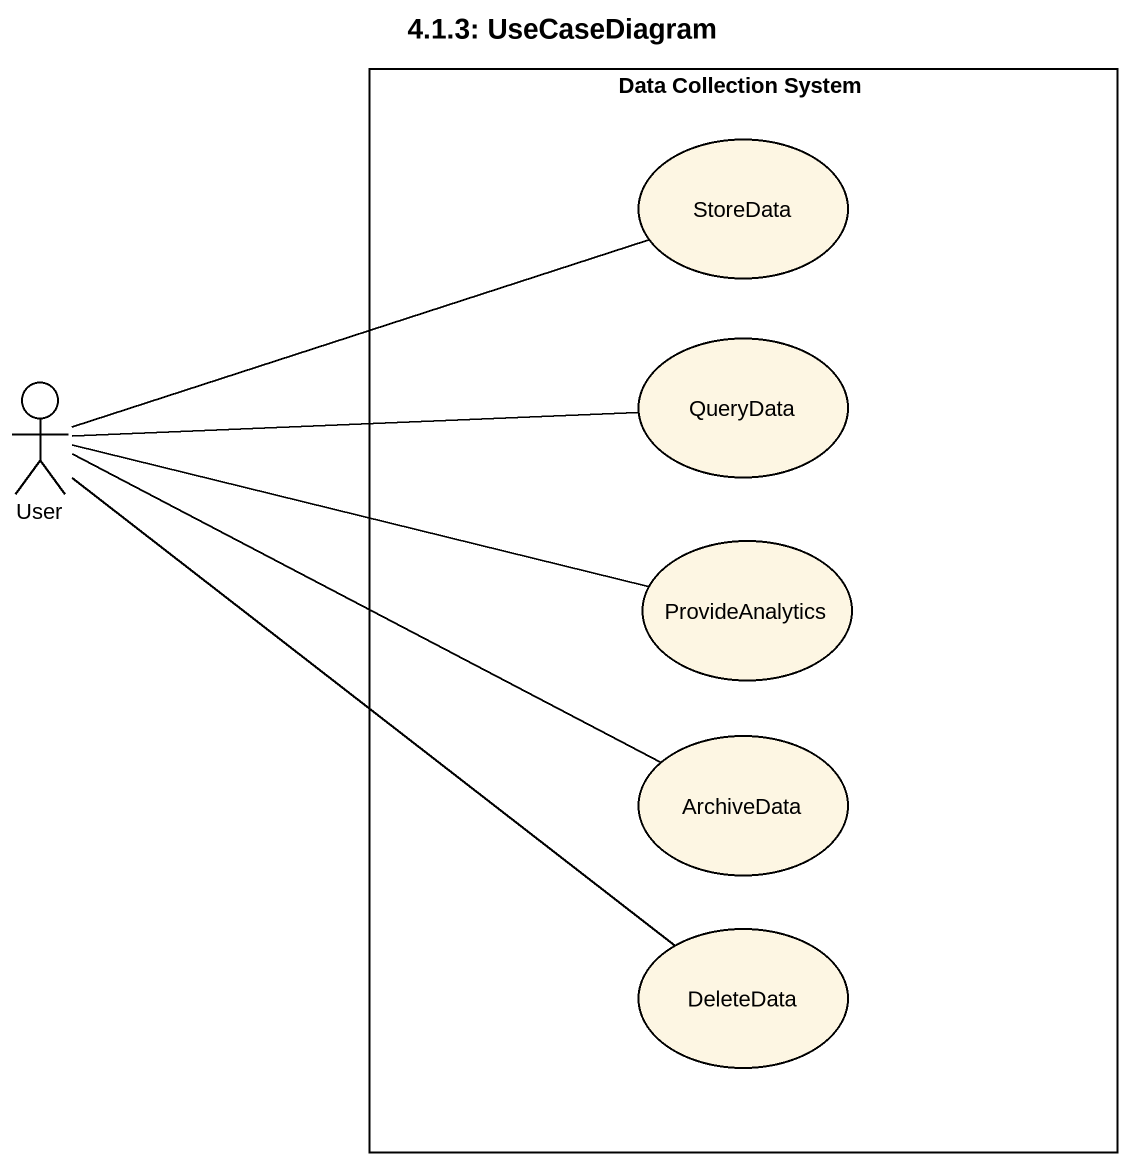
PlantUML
@startuml
title 4.1.3: UseCaseDiagram
rectangle "Data Collection System" as Data_Collection_System {
  usecase StoreData
  usecase QueryData
  usecase ProvideAnalytics
  usecase ArchiveData
  usecase DeleteData
}
actor User
User -right- StoreData
User -right- QueryData
User -right- ProvideAnalytics
User -right- ArchiveData
User -- DeleteData
@enduml
